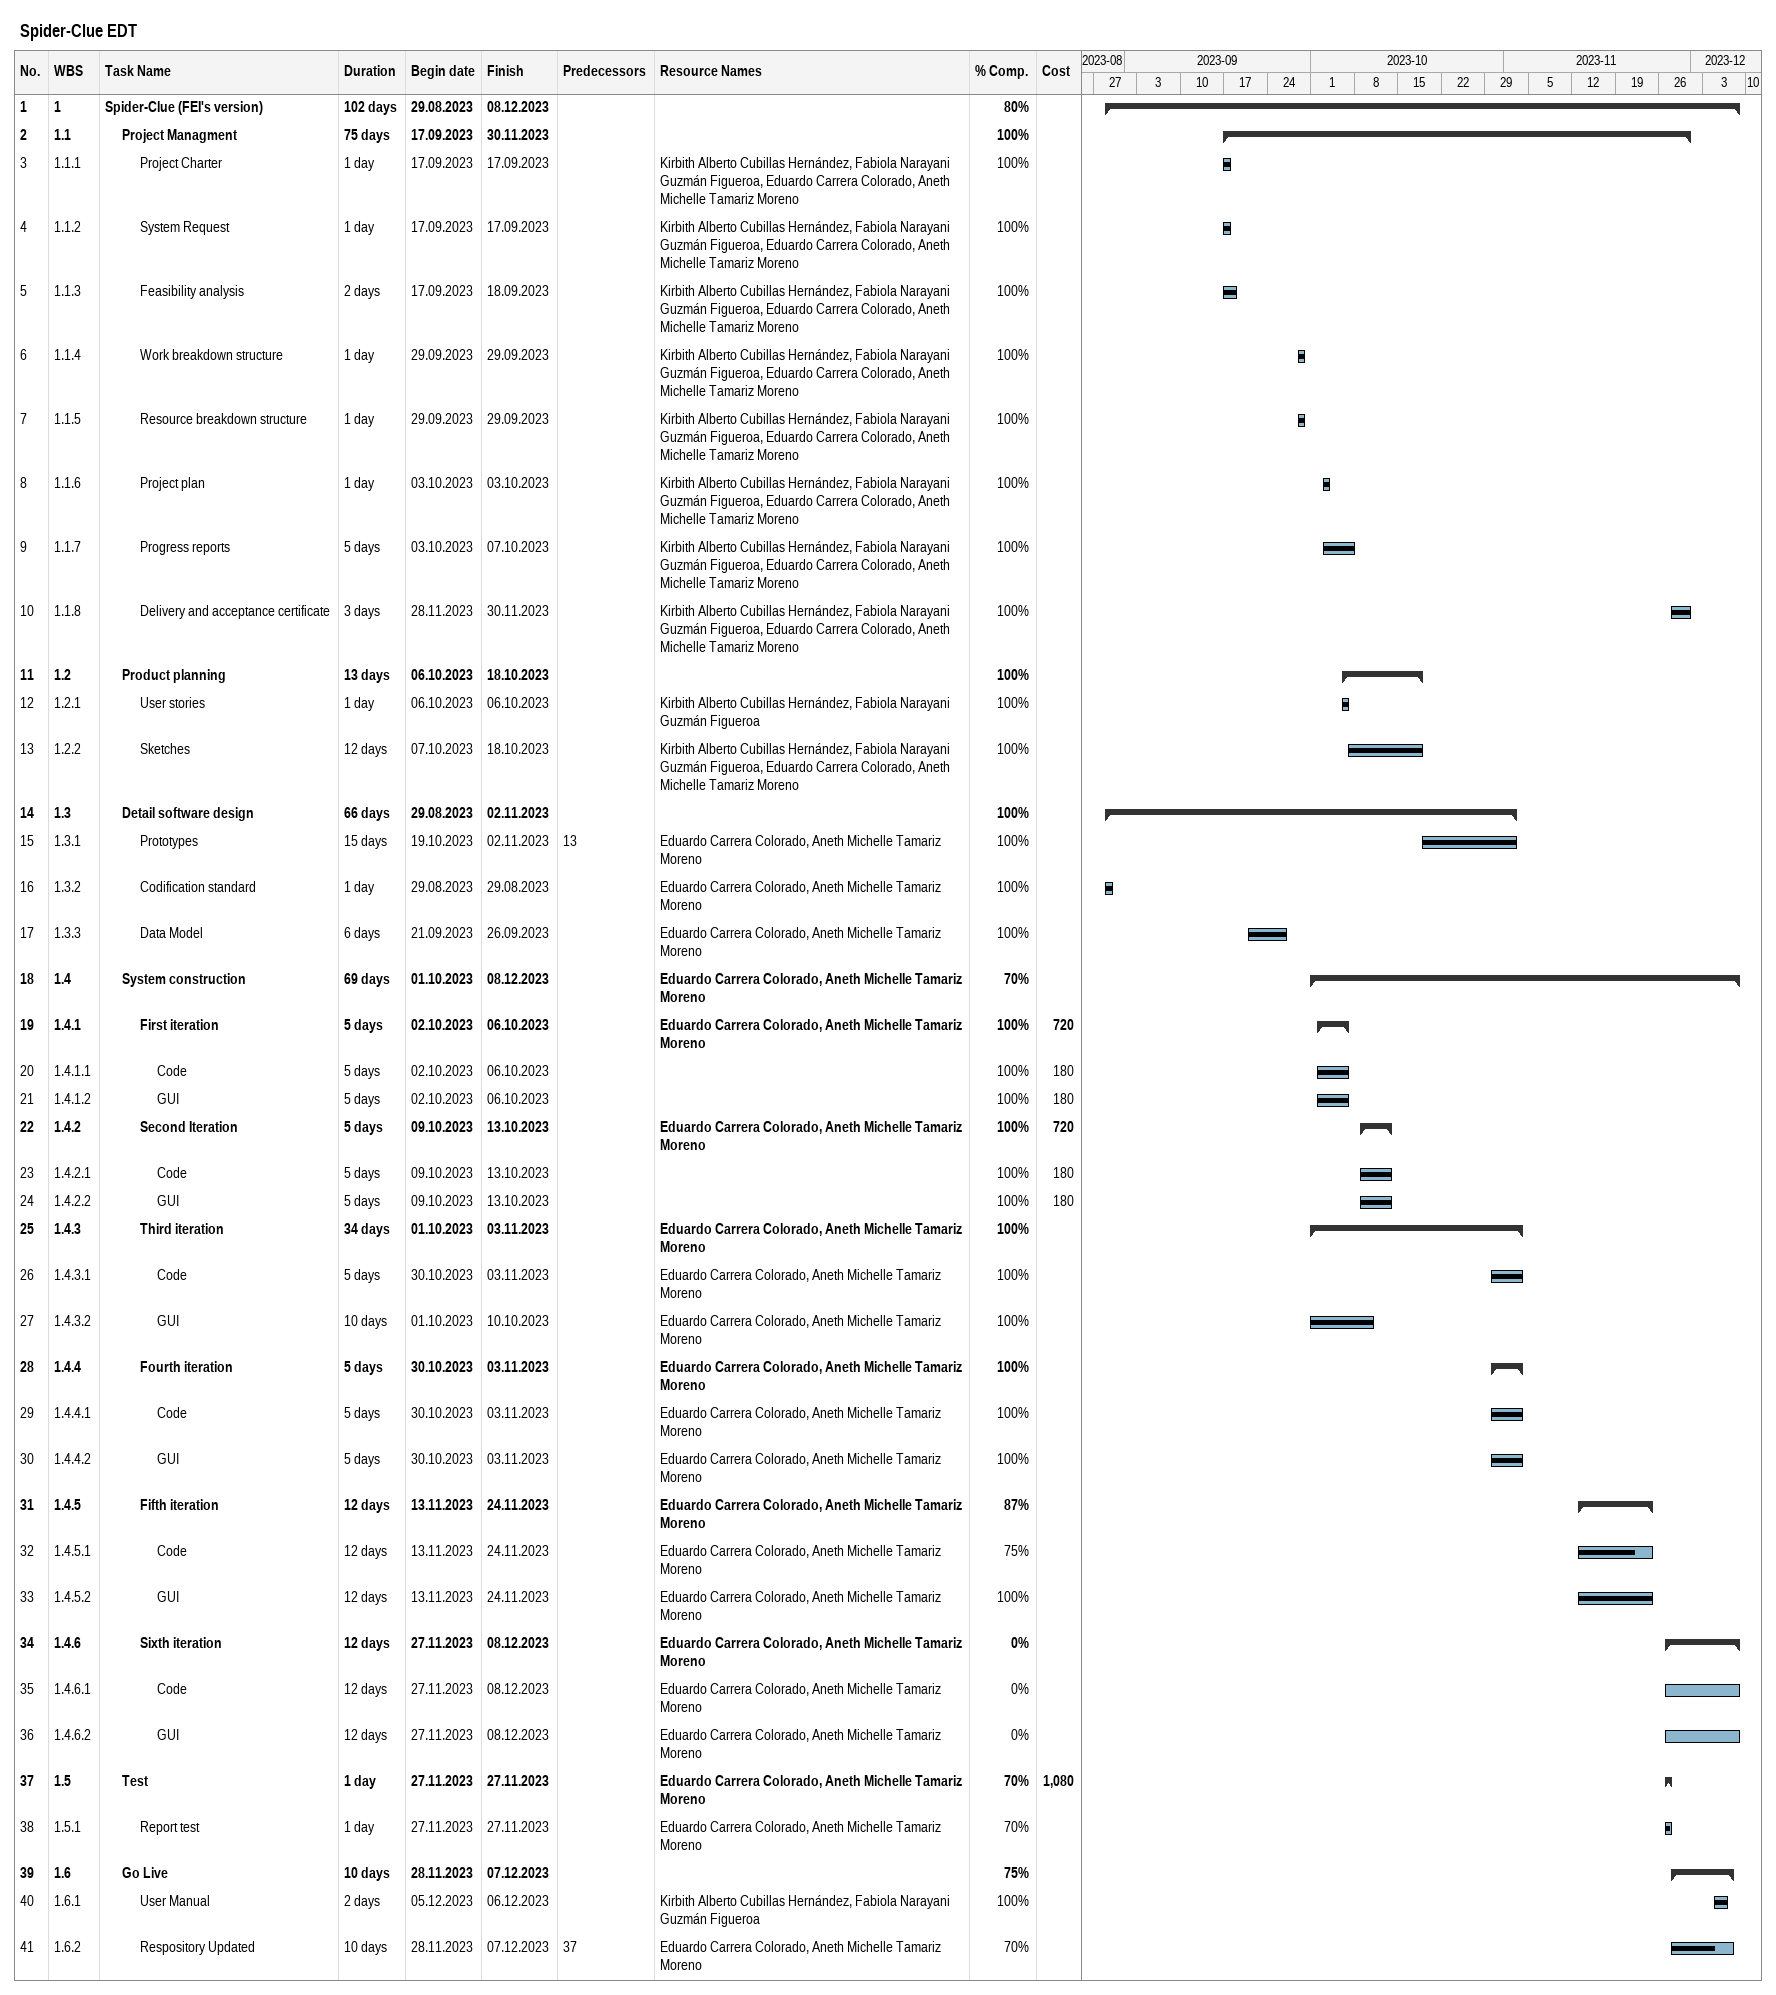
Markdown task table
Spider-Clue EDT

| ID | WBS | Task | Duration | Start | Finish | Predecessors | Resources | % complete | Cost |
|---|---|---|---|---|---|---|---|---|---|
| 1 | 1 | **Spider-Clue (FEI's version)** | 102d | 2023-08-29 | 2023-12-08 |  |  | 80 |  |
| 2 | 1.1 | **Project Managment** | 75d | 2023-09-17 | 2023-11-30 |  |  | 100 |  |
| 3 | 1.1.1 | Project Charter | 1d | 2023-09-17 | 2023-09-17 |  | Kirbith Alberto Cubillas Hernández, Fabiola Narayani Guzmán Figueroa, Eduardo Carrera Colorado, Aneth Michelle Tamariz Moreno | 100 |  |
| 4 | 1.1.2 | System Request | 1d | 2023-09-17 | 2023-09-17 |  | Kirbith Alberto Cubillas Hernández, Fabiola Narayani Guzmán Figueroa, Eduardo Carrera Colorado, Aneth Michelle Tamariz Moreno | 100 |  |
| 5 | 1.1.3 | Feasibility analysis | 2d | 2023-09-17 | 2023-09-18 |  | Kirbith Alberto Cubillas Hernández, Fabiola Narayani Guzmán Figueroa, Eduardo Carrera Colorado, Aneth Michelle Tamariz Moreno | 100 |  |
| 6 | 1.1.4 | Work breakdown structure | 1d | 2023-09-29 | 2023-09-29 |  | Kirbith Alberto Cubillas Hernández, Fabiola Narayani Guzmán Figueroa, Eduardo Carrera Colorado, Aneth Michelle Tamariz Moreno | 100 |  |
| 7 | 1.1.5 | Resource breakdown structure | 1d | 2023-09-29 | 2023-09-29 |  | Kirbith Alberto Cubillas Hernández, Fabiola Narayani Guzmán Figueroa, Eduardo Carrera Colorado, Aneth Michelle Tamariz Moreno | 100 |  |
| 8 | 1.1.6 | Project plan | 1d | 2023-10-03 | 2023-10-03 |  | Kirbith Alberto Cubillas Hernández, Fabiola Narayani Guzmán Figueroa, Eduardo Carrera Colorado, Aneth Michelle Tamariz Moreno | 100 |  |
| 9 | 1.1.7 | Progress reports | 5d | 2023-10-03 | 2023-10-07 |  | Kirbith Alberto Cubillas Hernández, Fabiola Narayani Guzmán Figueroa, Eduardo Carrera Colorado, Aneth Michelle Tamariz Moreno | 100 |  |
| 10 | 1.1.8 | Delivery and acceptance certificate | 3d | 2023-11-28 | 2023-11-30 |  | Kirbith Alberto Cubillas Hernández, Fabiola Narayani Guzmán Figueroa, Eduardo Carrera Colorado, Aneth Michelle Tamariz Moreno | 100 |  |
| 11 | 1.2 | **Product planning** | 13d | 2023-10-06 | 2023-10-18 |  |  | 100 |  |
| 12 | 1.2.1 | User stories | 1d | 2023-10-06 | 2023-10-06 |  | Kirbith Alberto Cubillas Hernández, Fabiola Narayani Guzmán Figueroa | 100 |  |
| 13 | 1.2.2 | Sketches | 12d | 2023-10-07 | 2023-10-18 |  | Kirbith Alberto Cubillas Hernández, Fabiola Narayani Guzmán Figueroa, Eduardo Carrera Colorado, Aneth Michelle Tamariz Moreno | 100 |  |
| 14 | 1.3 | **Detail software design** | 66d | 2023-08-29 | 2023-11-02 |  |  | 100 |  |
| 15 | 1.3.1 | Prototypes | 15d | 2023-10-19 | 2023-11-02 | 13 | Eduardo Carrera Colorado, Aneth Michelle Tamariz Moreno | 100 |  |
| 16 | 1.3.2 | Codification standard | 1d | 2023-08-29 | 2023-08-29 |  | Eduardo Carrera Colorado, Aneth Michelle Tamariz Moreno | 100 |  |
| 17 | 1.3.3 | Data Model | 6d | 2023-09-21 | 2023-09-26 |  | Eduardo Carrera Colorado, Aneth Michelle Tamariz Moreno | 100 |  |
| 18 | 1.4 | **System construction** | 69d | 2023-10-01 | 2023-12-08 |  | Eduardo Carrera Colorado, Aneth Michelle Tamariz Moreno | 70 |  |
| 19 | 1.4.1 | **First iteration** | 5d | 2023-10-02 | 2023-10-06 |  | Eduardo Carrera Colorado, Aneth Michelle Tamariz Moreno | 100 | 720 |
| 20 | 1.4.1.1 | Code | 5d | 2023-10-02 | 2023-10-06 |  |  | 100 | 180 |
| 21 | 1.4.1.2 | GUI | 5d | 2023-10-02 | 2023-10-06 |  |  | 100 | 180 |
| 22 | 1.4.2 | **Second Iteration** | 5d | 2023-10-09 | 2023-10-13 |  | Eduardo Carrera Colorado, Aneth Michelle Tamariz Moreno | 100 | 720 |
| 23 | 1.4.2.1 | Code | 5d | 2023-10-09 | 2023-10-13 |  |  | 100 | 180 |
| 24 | 1.4.2.2 | GUI | 5d | 2023-10-09 | 2023-10-13 |  |  | 100 | 180 |
| 25 | 1.4.3 | **Third iteration** | 34d | 2023-10-01 | 2023-11-03 |  | Eduardo Carrera Colorado, Aneth Michelle Tamariz Moreno | 100 |  |
| 26 | 1.4.3.1 | Code | 5d | 2023-10-30 | 2023-11-03 |  | Eduardo Carrera Colorado, Aneth Michelle Tamariz Moreno | 100 |  |
| 27 | 1.4.3.2 | GUI | 10d | 2023-10-01 | 2023-10-10 |  | Eduardo Carrera Colorado, Aneth Michelle Tamariz Moreno | 100 |  |
| 28 | 1.4.4 | **Fourth iteration** | 5d | 2023-10-30 | 2023-11-03 |  | Eduardo Carrera Colorado, Aneth Michelle Tamariz Moreno | 100 |  |
| 29 | 1.4.4.1 | Code | 5d | 2023-10-30 | 2023-11-03 |  | Eduardo Carrera Colorado, Aneth Michelle Tamariz Moreno | 100 |  |
| 30 | 1.4.4.2 | GUI | 5d | 2023-10-30 | 2023-11-03 |  | Eduardo Carrera Colorado, Aneth Michelle Tamariz Moreno | 100 |  |
| 31 | 1.4.5 | **Fifth iteration** | 12d | 2023-11-13 | 2023-11-24 |  | Eduardo Carrera Colorado, Aneth Michelle Tamariz Moreno | 87 |  |
| 32 | 1.4.5.1 | Code | 12d | 2023-11-13 | 2023-11-24 |  | Eduardo Carrera Colorado, Aneth Michelle Tamariz Moreno | 75 |  |
| 33 | 1.4.5.2 | GUI | 12d | 2023-11-13 | 2023-11-24 |  | Eduardo Carrera Colorado, Aneth Michelle Tamariz Moreno | 100 |  |
| 34 | 1.4.6 | **Sixth iteration** | 12d | 2023-11-27 | 2023-12-08 |  | Eduardo Carrera Colorado, Aneth Michelle Tamariz Moreno | 0 |  |
| 35 | 1.4.6.1 | Code | 12d | 2023-11-27 | 2023-12-08 |  | Eduardo Carrera Colorado, Aneth Michelle Tamariz Moreno | 0 |  |
| 36 | 1.4.6.2 | GUI | 12d | 2023-11-27 | 2023-12-08 |  | Eduardo Carrera Colorado, Aneth Michelle Tamariz Moreno | 0 |  |
| 37 | 1.5 | **Test** | 1d | 2023-11-27 | 2023-11-27 |  | Eduardo Carrera Colorado, Aneth Michelle Tamariz Moreno | 70 | 1080 |
| 38 | 1.5.1 | Report test | 1d | 2023-11-27 | 2023-11-27 |  | Eduardo Carrera Colorado, Aneth Michelle Tamariz Moreno | 70 |  |
| 39 | 1.6 | **Go Live** | 10d | 2023-11-28 | 2023-12-07 |  |  | 75 |  |
| 40 | 1.6.1 | User Manual | 2d | 2023-12-05 | 2023-12-06 |  | Kirbith Alberto Cubillas Hernández, Fabiola Narayani Guzmán Figueroa | 100 |  |
| 41 | 1.6.2 | Respository Updated | 10d | 2023-11-28 | 2023-12-07 | 37 | Eduardo Carrera Colorado, Aneth Michelle Tamariz Moreno | 70 |  |
